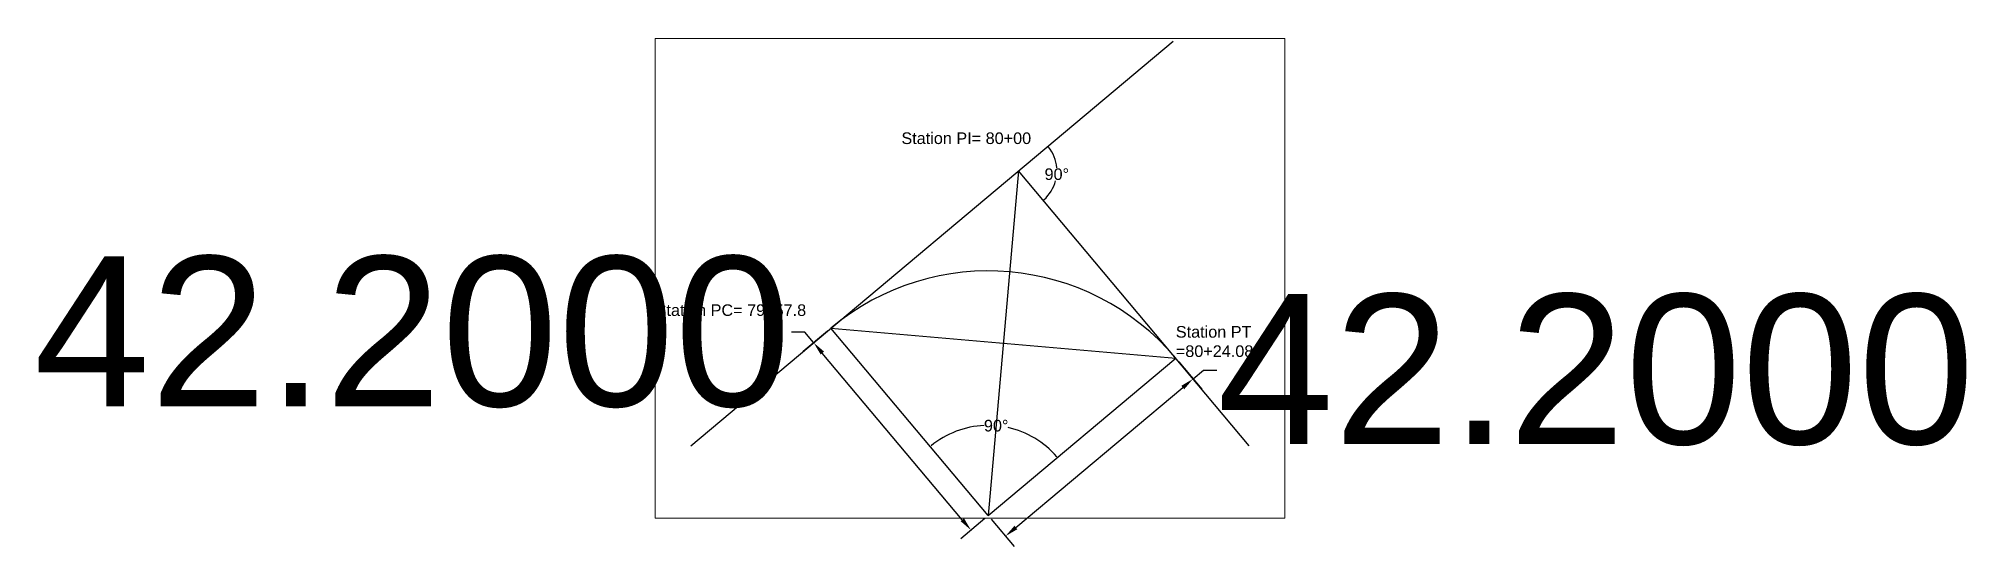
# Paper-space layout 'Layout2' of a CAD drawing. Header units: feet. Extents: x -7.2 to 18.5, y 0.4 to 7.2.
# The model-space entities are those that its viewports show. They can reach past a viewport. Long polylines and large blocks are cut down to what shows.
import ezdxf

# ---------------------------------------------------------------- set-up
doc = ezdxf.new("R2010")
doc.units = ezdxf.units.FT
doc.header["$MEASUREMENT"] = 0
doc.styles.get("Standard").update_dxf_attribs({"font": 'arial.ttf'})
doc.dimstyles.get("Standard").update_dxf_attribs({"dimtxt": 2, "dimasz": 0.18, "dimexe": 0.18, "dimexo": 0.0625, "dimgap": 0.09, "dimtad": 0, "dimtih": 1, "dimtoh": 1, "dimdec": 4, "dimzin": 0, "dimdsep": 46, "dimtxsty": 'Standard', "dimcen": 0.09, "dimadec": 0, "dimazin": 0, "dimtfac": 1, "dimtdec": 4, "dimtofl": 0, "dimtmove": 0, "dimatfit": 3, "dimfxl": 1, "dimtolj": 1, "dimtzin": 0, "dimarcsym": 0})

# ---------------------------------------------------------------- blocks, each defined once
blk = doc.blocks.new('*D1')
at = {"color": 0, "lineweight": -2, "transparency": 16777216}
for p, q in [((3.049, 3.28), (2.869, 3.28)), ((3.348, 3.295), (3.027, 3.026)), ((3.165, 3.142), (3.049, 3.28)), ((5.148, 0.779), (3.281, 3.004)), ((5.446, 0.795), (5.126, 0.525))]:
    blk.add_line(p, q, dxfattribs=at)
at = {"color": 0, "transparency": 16777216}
for points in [[(3.304, 3.023), (3.258, 2.985), (3.165, 3.142)], [(5.171, 0.798), (5.125, 0.76), (5.263, 0.641)]]:
    blk.add_solid(points, dxfattribs=at)
at = {"layer": 'Defpoints', "color": 0, "transparency": 16777216}
for p in [(3.165, 3.142), (3.396, 3.336), (5.494, 0.835)]:
    blk.add_point(p, dxfattribs=at)
at = {"color": 0, "transparency": 16777216, "insert": (-2.186, 3.28), "char_height": 2, "attachment_point": 5}
blk.add_mtext('\\A1;42.2000', dxfattribs=at)
blk = doc.blocks.new('*D2')
at = {"color": 0, "lineweight": -2, "transparency": 16777216}
for p, q in [((8.035, 2.885), (8.341, 2.521)), ((8.225, 2.659), (8.363, 2.775)), ((8.363, 2.775), (8.543, 2.775)), ((5.862, 0.676), (8.087, 2.543)), ((5.534, 0.787), (5.84, 0.423))]:
    blk.add_line(p, q, dxfattribs=at)
at = {"color": 0, "transparency": 16777216}
for points in [[(8.068, 2.566), (8.107, 2.52), (8.225, 2.659)], [(5.843, 0.699), (5.882, 0.653), (5.724, 0.561)]]:
    blk.add_solid(points, dxfattribs=at)
at = {"layer": 'Defpoints', "color": 0, "transparency": 16777216}
for p in [(7.995, 2.933), (8.225, 2.659), (5.494, 0.835)]:
    blk.add_point(p, dxfattribs=at)
at = {"color": 0, "transparency": 16777216, "insert": (13.598, 2.775), "char_height": 2, "attachment_point": 5}
blk.add_mtext('\\A1;42.2000', dxfattribs=at)
blk = doc.blocks.new('*D3')
at = {"color": 0, "lineweight": -2, "transparency": 16777216}
for start, end in [(4.6113, 38.4448), (311.5552, 345.2437)]:
    blk.add_arc((5.2, 59.45), 6.63, start, end, dxfattribs=at)
at = {"color": 0, "transparency": 16777216}
for points in [[(10.37, 63.56), (10.42, 63.59), (10.28, 63.72)], [(9.62, 54.47), (9.58, 54.51), (9.46, 54.37)]]:
    blk.add_solid(points, dxfattribs=at)
at = {"layer": 'Defpoints', "color": 0, "transparency": 16777216}
for p in [(31.87, 81.83), (5.2, 59.45), (11.43, 57.18), (-51.3, 12.04), (44.98, 12.04)]:
    blk.add_point(p, dxfattribs=at)
at = {"color": 0, "transparency": 16777216, "insert": (11.81, 58.87), "char_height": 2, "attachment_point": 5}
blk.add_mtext('\\A1;90°', dxfattribs=at)
blk = doc.blocks.new('*D4')
at = {"color": 0, "lineweight": -2, "transparency": 16777216}
for start, end in [(92.5642, 129.337), (40.663, 77.3467)]:
    blk.add_arc((0, 0), 15.56, start, end, dxfattribs=at)
at = {"color": 0, "transparency": 16777216}
for points in [[(-9.84, 12.01), (-9.88, 12.05), (-10, 11.92)], [(11.82, 10.16), (11.78, 10.12), (11.92, 10)]]:
    blk.add_solid(points, dxfattribs=at)
at = {"layer": 'Defpoints', "color": 0, "transparency": 16777216}
for p in [(-27.13, 32.33), (32.33, 27.13), (5.32, 14.62), (0, 0), (0, 0)]:
    blk.add_point(p, dxfattribs=at)
at = {"color": 0, "transparency": 16777216, "insert": (1.36, 15.5), "char_height": 2, "attachment_point": 5}
blk.add_mtext('\\A1;90°', dxfattribs=at)

msp = doc.modelspace()

# ---------------------------------------------------------------- linework, layer by layer
for p, q in [((-51.29844, 12.04368), (31.87219, 81.83213)), ((5.20144, 59.45271), (0, 0)), ((44.98234, 12.04368), (5.20144, 59.45271)), ((0, 0), (-27.12564, 32.32708)), ((-27.12564, 32.32708), (32.32708, 27.12564)), ((0, 0), (32.32708, 27.12564))]:
    msp.add_line(p, q)
msp.add_arc((0, 0), 42.2, 40, 130)

# ---------------------------------------------------------------- texts
at = {"char_height": 2, "attachment_point": 1}
for s, width, insert in [('Station PI= 80+00', 56.5683543, (-14.97737, 66.08775)), ('Station PC= 79+57.8', 47.5633302, (-57.33999, 36.43092)), ('Station PT\\P=80+24.08', 54.5405583, (32.32708, 32.69289))]:
    msp.add_mtext_dynamic_manual_height_columns(s, width=width, gutter_width=10, heights=[0], dxfattribs=dict(at, insert=insert))

# ---------------------------------------------------------------- dimensions: what is measured, and where the dimension line sits
for base, line1, line2, picture, middle in [((11.43315, 57.18455), ((44.98234, 12.04368), (5.20144, 59.45271)), ((-51.29844, 12.04368), (31.87219, 81.83213)), '*D3', (11.80785, 58.87473)), ((5.32058, 14.61819), ((0, 0), (-27.12564, 32.32708)), ((0, 0), (32.32708, 27.12564)), '*D4', (1.35583, 15.49715))]:
    dim = msp.add_angular_dim_2l(base=base, line1=line1, line2=line2, dimstyle='Standard')
    dim.commit()
    dim.dimension.update_dxf_attribs({"geometry": picture, "text_midpoint": middle})

psp = doc.layouts.new('Layout2')

# ---------------------------------------------------------------- dimensions: what is measured, and where the dimension line sits
for p2, distance, picture, middle in [((3.3959335, 3.3355792), 0.3014183, '*D1', (-2.1858796, 3.2797192)), ((7.9950315, 2.9332102), -0.3580492, '*D2', (13.5982806, 2.7746304))]:
    dim = psp.add_aligned_dim(p1=(5.494298, 0.8348457), p2=p2, distance=distance, dimstyle='Standard', override={"dimlfac": -12.927037})
    dim.commit()
    dim.dimension.update_dxf_attribs({"geometry": picture, "text_midpoint": middle})

# ---------------------------------------------------------------- viewports
at = {"layer": '0'}
psp.add_viewport(center=(5.2499998, 3.9999998), size=(8.3999996, 6.399999619), view_center_point=(-3.1580528, 40.9160652), view_height=82.733034634, dxfattribs=at)

doc.saveas('drawing.dxf')
